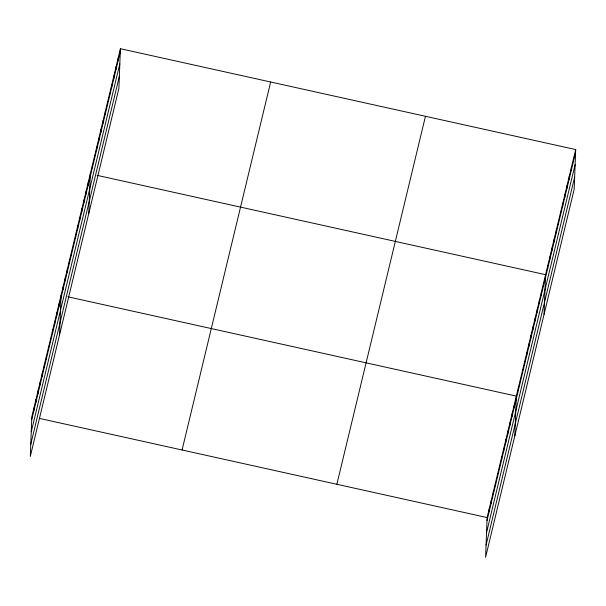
<?xml version="1.0" encoding="UTF-8"?>
<svg xmlns="http://www.w3.org/2000/svg" width="606" height="606" viewBox="0 0 606 606"><rect width="100%" height="100%" fill="white"/><g stroke="black" fill="none" stroke-linecap="round" stroke-linejoin="round"><path stroke-width="0.91" d="M33.8 411.042L33.913 408.05M35.89 402.369L36.004 399.377M37.973 393.695L38.087 390.696M40.064 385.015L40.178 382.022M42.155 376.341L42.268 373.349M44.238 367.668L44.352 364.676M46.329 358.994L46.442 356.002M48.419 350.321L48.533 347.329M50.503 341.648L50.616 338.656M52.593 332.974L52.707 329.982M54.684 324.301L54.798 321.309M56.767 315.628L56.881 312.628M58.858 306.947L58.971 303.954M59.532 334.997L61.062 295.281M63.032 289.6L63.145 286.608M65.122 280.926L65.236 277.934M67.213 272.253L67.327 269.261M69.296 263.58L69.41 260.588M71.387 254.906L71.5 251.914M73.477 246.233L73.591 243.241M75.561 237.56L75.674 234.56M77.651 228.886L77.765 225.886M79.742 220.205L79.856 217.213M81.825 211.532L81.939 208.54M83.916 202.858L84.029 199.866M86.007 194.185L86.12 191.193M88.09 185.512L88.203 182.52M88.771 213.554L90.294 173.846M92.332 167.9L92.445 164.908M94.483 158.961L94.597 155.969M96.634 150.023L96.748 147.031M98.786 141.092L98.899 138.092M100.937 132.153L101.05 129.161M103.088 123.215L103.202 120.223M105.239 114.276L105.353 111.284M107.391 105.338L107.504 102.346M109.542 96.407L109.656 93.407M111.693 87.469L111.807 84.476M113.845 78.53L113.958 75.538M115.996 69.592L116.11 66.599M118.147 60.653L118.261 57.661M120.412 48.722L118.89 88.438L30.3 456.432L31.823 416.723L120.412 48.722L575.7 149.568L574.177 189.277L485.588 557.278L487.11 517.562L575.7 149.568M489.087 511.881L489.201 508.888M491.171 503.207L491.284 500.215M493.261 494.534L493.375 491.542M495.352 485.86L495.466 482.868M497.435 477.187L497.549 474.187M499.526 468.506L499.639 465.514M501.617 459.833L501.73 456.841M503.7 451.159L503.813 448.167M505.79 442.486L505.904 439.494M507.881 433.813L507.995 430.821M509.964 425.139L510.078 422.147M512.055 416.466L512.168 413.474M514.146 407.793L514.259 404.8M514.82 435.835L516.342 396.119L67.887 296.796M518.319 390.438L518.433 387.446M520.41 381.765L520.524 378.773M522.493 373.091L522.607 370.099M524.584 364.418L524.698 361.426M526.675 355.745L526.788 352.753M528.758 347.071L528.871 344.079M530.848 338.398L530.962 335.406M532.939 329.725L533.053 326.732M535.022 321.051L535.136 318.052M537.113 312.37L537.227 309.378M539.204 303.697L539.317 300.705M541.287 295.024L541.4 292.031M543.377 286.35L543.491 283.358M544.052 314.4L545.582 274.685L97.127 175.354M547.619 268.738L547.733 265.746M549.771 259.8L549.884 256.808M551.922 250.869L552.036 247.869M554.073 241.93L554.187 238.938M556.225 232.992L556.338 230M558.376 224.053L558.49 221.061M560.527 215.115L560.641 212.123M562.679 206.184L562.792 203.184M564.83 197.245L564.943 194.253M566.981 188.307L567.095 185.315M569.132 179.368L569.246 176.376M571.284 170.43L571.397 167.438M573.435 161.499L573.549 158.499M31.709 419.716L120.299 51.722M31.247 431.836L119.836 63.835M30.762 444.319L119.352 76.318M182.073 450L270.662 81.999M336.868 484.285L425.457 116.291M486.997 520.554L575.586 152.56M486.527 532.674L575.117 164.673M486.05 545.158L574.639 177.164M39.511 418.42L487.11 517.562"/></g></svg>
